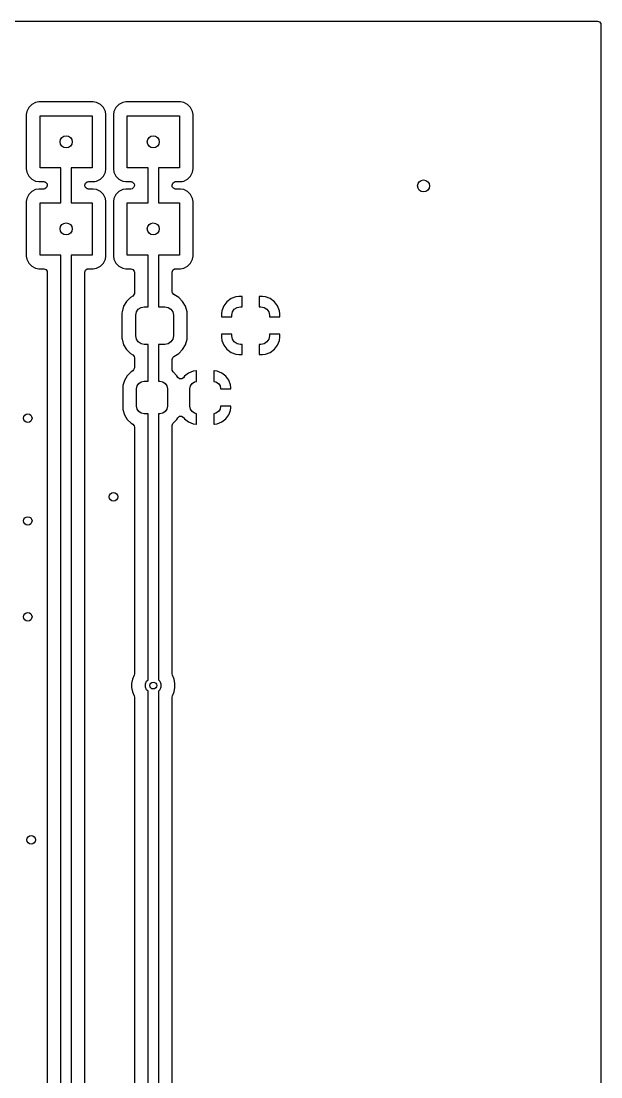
# Model space of a CAD drawing. Header units: inches. Extents: x -0.19 to 1.4, y -0.19 to 2.17.
# Drawn here: x 0.738 to 1.404, y 0.954 to 2.167 of the extents above; entities that cross this region are included whole.
import ezdxf

# ---------------------------------------------------------------- set-up
doc = ezdxf.new("R2010")
doc.units = ezdxf.units.IN
doc.header["$MEASUREMENT"] = 0
doc.layers.add('BLACK', color=250, linetype='CONTINUOUS')

msp = doc.modelspace()

# ---------------------------------------------------------------- linework, layer by layer
at = {"layer": 'BLACK', "linetype": 'CONTINUOUS'}
for p, q in [((-0.1857, 2.1669), (1.3996, 2.1669)), ((1.3996, 2.1669), (1.4019, 2.1662)), ((1.4019, 2.1662), (1.4033, 2.1642)), ((1.4033, 2.1642), (1.4035, 2.163)), ((1.4035, 2.163), (1.4035, -0.1851)), ((0.7548, 2.0735), (0.7504, 2.0713)), ((0.7585, 2.0741), (0.7548, 2.0735)), ((0.7548, 2.0735), (0.7548, 2.0735)), ((0.821, 2.0741), (0.7585, 2.0741)), ((0.7585, 2.0741), (0.7585, 2.0741)), ((0.8247, 2.0735), (0.821, 2.0741)), ((0.8291, 2.0713), (0.8247, 2.0735)), ((0.8247, 2.0735), (0.8247, 2.0735)), ((0.8548, 2.0735), (0.8504, 2.0713)), ((0.8585, 2.0741), (0.8548, 2.0735)), ((0.8548, 2.0735), (0.8548, 2.0735)), ((0.921, 2.0741), (0.8585, 2.0741)), ((0.8585, 2.0741), (0.8585, 2.0741)), ((0.9247, 2.0735), (0.921, 2.0741)), ((0.9291, 2.0713), (0.9247, 2.0735)), ((0.9247, 2.0735), (0.9247, 2.0735)), ((0.7446, 2.0633), (0.744, 2.0596)), ((0.7468, 2.0677), (0.7446, 2.0633)), ((0.7504, 2.0713), (0.7468, 2.0677)), ((0.8327, 2.0677), (0.8291, 2.0713)), ((0.8349, 2.0633), (0.8327, 2.0677)), ((0.8355, 2.0596), (0.8349, 2.0633)), ((0.8349, 2.0633), (0.8349, 2.0633)), ((0.8349, 2.0633), (0.8349, 2.0633)), ((0.8446, 2.0633), (0.844, 2.0596)), ((0.8468, 2.0677), (0.8446, 2.0633)), ((0.8504, 2.0713), (0.8468, 2.0677)), ((0.9327, 2.0677), (0.9291, 2.0713)), ((0.9349, 2.0633), (0.9327, 2.0677)), ((0.9355, 2.0596), (0.9349, 2.0633)), ((0.9349, 2.0633), (0.9349, 2.0633)), ((0.9349, 2.0633), (0.9349, 2.0633)), ((0.744, 2.0596), (0.744, 1.9971)), ((0.7598, 1.9983), (0.7598, 2.0583)), ((0.7598, 2.0583), (0.8198, 2.0583)), ((0.8198, 2.0583), (0.8198, 1.9983)), ((0.8355, 1.9971), (0.8355, 2.0596)), ((0.8355, 2.0596), (0.8355, 2.0596)), ((0.8355, 2.0596), (0.8355, 2.0596)), ((0.8355, 2.0596), (0.8355, 2.0596)), ((0.844, 2.0596), (0.844, 1.9971)), ((0.8598, 1.9983), (0.8598, 2.0583)), ((0.8598, 2.0583), (0.9198, 2.0583)), ((0.9198, 2.0583), (0.9198, 1.9983)), ((0.9355, 1.9971), (0.9355, 2.0596)), ((0.9355, 2.0596), (0.9355, 2.0596)), ((0.9355, 2.0596), (0.9355, 2.0596)), ((0.9355, 2.0596), (0.9355, 2.0596)), ((0.744, 1.9971), (0.744, 1.9971)), ((0.744, 1.9971), (0.7446, 1.9934)), ((0.7446, 1.9934), (0.7446, 1.9934)), ((0.7446, 1.9934), (0.7468, 1.989)), ((0.7468, 1.989), (0.7504, 1.9854)), ((0.7839, 1.9983), (0.7598, 1.9983)), ((0.7839, 1.9583), (0.7839, 1.9983)), ((0.8198, 1.9983), (0.7957, 1.9983)), ((0.7957, 1.9983), (0.7957, 1.9583)), ((0.8291, 1.9854), (0.8327, 1.989)), ((0.8327, 1.989), (0.8349, 1.9934)), ((0.8349, 1.9934), (0.8355, 1.9971)), ((0.844, 1.9971), (0.844, 1.9971)), ((0.844, 1.9971), (0.8446, 1.9934)), ((0.8446, 1.9934), (0.8446, 1.9934)), ((0.8446, 1.9934), (0.8468, 1.989)), ((0.8468, 1.989), (0.8504, 1.9854)), ((0.8839, 1.9983), (0.8598, 1.9983)), ((0.8839, 1.9583), (0.8839, 1.9983)), ((0.9198, 1.9983), (0.8957, 1.9983)), ((0.8957, 1.9983), (0.8957, 1.9583)), ((0.9291, 1.9854), (0.9327, 1.989)), ((0.9327, 1.989), (0.9349, 1.9934)), ((0.9349, 1.9934), (0.9355, 1.9971)), ((0.7504, 1.9854), (0.7548, 1.9832)), ((0.7548, 1.9832), (0.7585, 1.9826)), ((0.7585, 1.9826), (0.7642, 1.9826)), ((0.7642, 1.9826), (0.7648, 1.9824)), ((0.7648, 1.9824), (0.7654, 1.9824)), ((0.7654, 1.9824), (0.7659, 1.982)), ((0.7659, 1.982), (0.7665, 1.9818)), ((0.7665, 1.9818), (0.7668, 1.9813)), ((0.7668, 1.9813), (0.7673, 1.981)), ((0.7673, 1.981), (0.7675, 1.9804)), ((0.7681, 1.978), (0.7673, 1.9757)), ((0.7675, 1.9804), (0.7679, 1.9799)), ((0.7679, 1.9799), (0.7681, 1.9787)), ((0.7681, 1.9787), (0.7681, 1.978)), ((0.8114, 1.9787), (0.8122, 1.981)), ((0.8114, 1.978), (0.8114, 1.9787)), ((0.8116, 1.9768), (0.8114, 1.978)), ((0.812, 1.9763), (0.8116, 1.9768)), ((0.8122, 1.9757), (0.812, 1.9763)), ((0.8122, 1.981), (0.8141, 1.9824)), ((0.8141, 1.9824), (0.8153, 1.9826)), ((0.8153, 1.9826), (0.821, 1.9826)), ((0.821, 1.9826), (0.8229, 1.9829)), ((0.821, 1.9826), (0.821, 1.9826)), ((0.8229, 1.9829), (0.8247, 1.9832)), ((0.8247, 1.9832), (0.8291, 1.9854)), ((0.8247, 1.9832), (0.8247, 1.9832)), ((0.8247, 1.9832), (0.8247, 1.9832)), ((0.8504, 1.9854), (0.8548, 1.9832)), ((0.8548, 1.9832), (0.8585, 1.9826)), ((0.8585, 1.9826), (0.8642, 1.9826)), ((0.8642, 1.9826), (0.8648, 1.9824)), ((0.8648, 1.9824), (0.8654, 1.9824)), ((0.8654, 1.9824), (0.8659, 1.982)), ((0.8659, 1.982), (0.8665, 1.9818)), ((0.8665, 1.9818), (0.8668, 1.9813)), ((0.8668, 1.9813), (0.8673, 1.981)), ((0.8673, 1.981), (0.8675, 1.9804)), ((0.8681, 1.978), (0.8673, 1.9757)), ((0.8675, 1.9804), (0.8679, 1.9799)), ((0.8679, 1.9799), (0.8681, 1.9787)), ((0.8681, 1.9787), (0.8681, 1.978)), ((0.9114, 1.9787), (0.9122, 1.981)), ((0.9114, 1.978), (0.9114, 1.9787)), ((0.9116, 1.9768), (0.9114, 1.978)), ((0.912, 1.9763), (0.9116, 1.9768)), ((0.9122, 1.9757), (0.912, 1.9763)), ((0.9122, 1.981), (0.9141, 1.9824)), ((0.9141, 1.9824), (0.9153, 1.9826)), ((0.9153, 1.9826), (0.921, 1.9826)), ((0.921, 1.9826), (0.9229, 1.9829)), ((0.921, 1.9826), (0.921, 1.9826)), ((0.9229, 1.9829), (0.9247, 1.9832)), ((0.9247, 1.9832), (0.9291, 1.9854)), ((0.9247, 1.9832), (0.9247, 1.9832)), ((0.9247, 1.9832), (0.9247, 1.9832)), ((0.7468, 1.9677), (0.7446, 1.9633)), ((0.7504, 1.9713), (0.7468, 1.9677)), ((0.7548, 1.9735), (0.7504, 1.9713)), ((0.7585, 1.9741), (0.7548, 1.9735)), ((0.7548, 1.9735), (0.7548, 1.9735)), ((0.7642, 1.9741), (0.7585, 1.9741)), ((0.7585, 1.9741), (0.7585, 1.9741)), ((0.7654, 1.9743), (0.7642, 1.9741)), ((0.7673, 1.9757), (0.7654, 1.9743)), ((0.8127, 1.9754), (0.8122, 1.9757)), ((0.813, 1.9749), (0.8127, 1.9754)), ((0.8136, 1.9747), (0.813, 1.9749)), ((0.8141, 1.9743), (0.8136, 1.9747)), ((0.8147, 1.9743), (0.8141, 1.9743)), ((0.8153, 1.9741), (0.8147, 1.9743)), ((0.821, 1.9741), (0.8153, 1.9741)), ((0.8247, 1.9735), (0.821, 1.9741)), ((0.821, 1.9741), (0.821, 1.9741)), ((0.8291, 1.9713), (0.8247, 1.9735)), ((0.8247, 1.9735), (0.8247, 1.9735)), ((0.8327, 1.9677), (0.8291, 1.9713)), ((0.8349, 1.9633), (0.8327, 1.9677)), ((0.8468, 1.9677), (0.8446, 1.9633)), ((0.8504, 1.9713), (0.8468, 1.9677)), ((0.8548, 1.9735), (0.8504, 1.9713)), ((0.8585, 1.9741), (0.8548, 1.9735)), ((0.8548, 1.9735), (0.8548, 1.9735)), ((0.8642, 1.9741), (0.8585, 1.9741)), ((0.8585, 1.9741), (0.8585, 1.9741)), ((0.8654, 1.9743), (0.8642, 1.9741)), ((0.8673, 1.9757), (0.8654, 1.9743)), ((0.9127, 1.9754), (0.9122, 1.9757)), ((0.913, 1.9749), (0.9127, 1.9754)), ((0.9136, 1.9747), (0.913, 1.9749)), ((0.9141, 1.9743), (0.9136, 1.9747)), ((0.9147, 1.9743), (0.9141, 1.9743)), ((0.9153, 1.9741), (0.9147, 1.9743)), ((0.921, 1.9741), (0.9153, 1.9741)), ((0.9247, 1.9735), (0.921, 1.9741)), ((0.921, 1.9741), (0.921, 1.9741)), ((0.9291, 1.9713), (0.9247, 1.9735)), ((0.9247, 1.9735), (0.9247, 1.9735)), ((0.9327, 1.9677), (0.9291, 1.9713)), ((0.9349, 1.9633), (0.9327, 1.9677)), ((0.7446, 1.9633), (0.744, 1.9596)), ((0.744, 1.9596), (0.744, 1.8971)), ((0.7598, 1.8983), (0.7598, 1.9583)), ((0.7598, 1.9583), (0.7839, 1.9583)), ((0.7957, 1.9583), (0.8198, 1.9583)), ((0.8198, 1.9583), (0.8198, 1.8983)), ((0.8355, 1.9596), (0.8349, 1.9633)), ((0.8349, 1.9633), (0.8349, 1.9633)), ((0.8349, 1.9633), (0.8349, 1.9633)), ((0.8355, 1.8971), (0.8355, 1.9596)), ((0.8355, 1.9596), (0.8355, 1.9596)), ((0.8355, 1.9596), (0.8355, 1.9596)), ((0.8355, 1.9596), (0.8355, 1.9596)), ((0.8446, 1.9633), (0.844, 1.9596)), ((0.844, 1.9596), (0.844, 1.8971)), ((0.8598, 1.8983), (0.8598, 1.9583)), ((0.8598, 1.9583), (0.8839, 1.9583)), ((0.8957, 1.9583), (0.9198, 1.9583)), ((0.9198, 1.9583), (0.9198, 1.8983)), ((0.9355, 1.9596), (0.9349, 1.9633)), ((0.9349, 1.9633), (0.9349, 1.9633)), ((0.9349, 1.9633), (0.9349, 1.9633)), ((0.9355, 1.8971), (0.9355, 1.9596)), ((0.9355, 1.9596), (0.9355, 1.9596)), ((0.9355, 1.9596), (0.9355, 1.9596)), ((0.9355, 1.9596), (0.9355, 1.9596)), ((0.744, 1.8971), (0.744, 1.8971)), ((0.744, 1.8971), (0.7446, 1.8934)), ((0.7446, 1.8934), (0.7446, 1.8934)), ((0.7446, 1.8934), (0.7468, 1.889)), ((0.7839, 1.8983), (0.7598, 1.8983)), ((0.7839, 0.578), (0.7839, 1.8983)), ((0.8198, 1.8983), (0.7957, 1.8983)), ((0.7957, 1.8983), (0.7957, 0.5756)), ((0.8327, 1.889), (0.8349, 1.8934)), ((0.8349, 1.8934), (0.8355, 1.8971)), ((0.844, 1.8971), (0.844, 1.8971)), ((0.844, 1.8971), (0.8446, 1.8934)), ((0.8446, 1.8934), (0.8446, 1.8934)), ((0.8446, 1.8934), (0.8468, 1.889)), ((0.8839, 1.8983), (0.8598, 1.8983)), ((0.8839, 1.839), (0.8839, 1.8983)), ((0.9198, 1.8983), (0.8957, 1.8983)), ((0.8957, 1.8983), (0.8957, 1.839)), ((0.9327, 1.889), (0.9349, 1.8934)), ((0.9349, 1.8934), (0.9355, 1.8971)), ((0.7468, 1.889), (0.7504, 1.8854)), ((0.7504, 1.8854), (0.7548, 1.8832)), ((0.7548, 1.8832), (0.7585, 1.8826)), ((0.7585, 1.8826), (0.7642, 1.8826)), ((0.7642, 1.8826), (0.7665, 1.8818)), ((0.7665, 1.8818), (0.7679, 1.8799)), ((0.7679, 1.8799), (0.7681, 1.8787)), ((0.8114, 1.8787), (0.8122, 1.881)), ((0.8122, 1.881), (0.8141, 1.8824)), ((0.8141, 1.8824), (0.8153, 1.8826)), ((0.8153, 1.8826), (0.821, 1.8826)), ((0.821, 1.8826), (0.8229, 1.8829)), ((0.821, 1.8826), (0.821, 1.8826)), ((0.8229, 1.8829), (0.8247, 1.8832)), ((0.8247, 1.8832), (0.8291, 1.8854)), ((0.8247, 1.8832), (0.8247, 1.8832)), ((0.8247, 1.8832), (0.8247, 1.8832)), ((0.8291, 1.8854), (0.8327, 1.889)), ((0.8468, 1.889), (0.8504, 1.8854)), ((0.8504, 1.8854), (0.8548, 1.8832)), ((0.8548, 1.8832), (0.8585, 1.8826)), ((0.8585, 1.8826), (0.8642, 1.8826)), ((0.8642, 1.8826), (0.8665, 1.8818)), ((0.8665, 1.8818), (0.8679, 1.8799)), ((0.8679, 1.8799), (0.8681, 1.8787)), ((0.9114, 1.8787), (0.9122, 1.881)), ((0.9122, 1.881), (0.9141, 1.8824)), ((0.9141, 1.8824), (0.9153, 1.8826)), ((0.9153, 1.8826), (0.921, 1.8826)), ((0.921, 1.8826), (0.9229, 1.8829)), ((0.921, 1.8826), (0.921, 1.8826)), ((0.9229, 1.8829), (0.9247, 1.8832)), ((0.9247, 1.8832), (0.9291, 1.8854)), ((0.9247, 1.8832), (0.9247, 1.8832)), ((0.9247, 1.8832), (0.9247, 1.8832)), ((0.9291, 1.8854), (0.9327, 1.889)), ((0.7681, 1.8787), (0.7681, 0.5862)), ((0.8114, 0.5784), (0.8114, 1.8787)), ((0.8681, 1.8787), (0.8681, 1.8543)), ((0.9114, 1.8562), (0.9114, 1.8787)), ((0.9118, 1.8547), (0.9114, 1.8562)), ((0.8591, 1.845), (0.8558, 1.8394)), ((0.8637, 1.8495), (0.8591, 1.845)), ((0.8662, 1.851), (0.8637, 1.8495)), ((0.8673, 1.8521), (0.8662, 1.851)), ((0.8681, 1.8543), (0.8673, 1.8521)), ((0.9134, 1.8529), (0.9118, 1.8547)), ((0.919, 1.8495), (0.9134, 1.8529)), ((0.9235, 1.845), (0.919, 1.8495)), ((0.919, 1.8495), (0.919, 1.8495)), ((0.919, 1.8495), (0.919, 1.8495)), ((0.9268, 1.8394), (0.9235, 1.845)), ((0.9743, 1.8446), (0.9707, 1.8398)), ((0.9791, 1.8482), (0.9743, 1.8446)), ((0.9846, 1.8504), (0.9791, 1.8482)), ((0.9881, 1.8508), (0.9846, 1.8504)), ((0.9917, 1.8508), (0.9881, 1.8508)), ((0.9917, 1.839), (0.9917, 1.8508)), ((0.9917, 1.8508), (0.9917, 1.8508)), ((1.0151, 1.8508), (1.0114, 1.8508)), ((1.0114, 1.8508), (1.0114, 1.8508)), ((1.0114, 1.8508), (1.0114, 1.839)), ((1.0186, 1.8504), (1.0151, 1.8508)), ((1.0241, 1.8482), (1.0186, 1.8504)), ((1.0288, 1.8446), (1.0241, 1.8482)), ((1.0324, 1.8398), (1.0288, 1.8446)), ((0.854, 1.8332), (0.8539, 1.8317)), ((0.8539, 1.8317), (0.8539, 1.8029)), ((0.8558, 1.8394), (0.854, 1.8332)), ((0.854, 1.8332), (0.854, 1.8332)), ((0.8697, 1.8291), (0.8704, 1.8329)), ((0.8704, 1.8329), (0.8726, 1.8361)), ((0.8726, 1.8361), (0.8758, 1.8382)), ((0.8758, 1.8382), (0.8795, 1.839)), ((0.8795, 1.839), (0.8839, 1.839)), ((0.8957, 1.839), (0.9031, 1.839)), ((0.9031, 1.839), (0.9069, 1.8382)), ((0.9069, 1.8382), (0.9101, 1.8361)), ((0.9101, 1.8361), (0.9122, 1.8329)), ((0.9122, 1.8329), (0.913, 1.8291)), ((0.9286, 1.8332), (0.9268, 1.8394)), ((0.9288, 1.8317), (0.9286, 1.8332)), ((0.9288, 1.8308), (0.9288, 1.8317)), ((0.9288, 1.8075), (0.9288, 1.8308)), ((0.9685, 1.8343), (0.9681, 1.8308)), ((0.9681, 1.8308), (0.9681, 1.8272)), ((0.9707, 1.8398), (0.9685, 1.8343)), ((0.9799, 1.8291), (0.9807, 1.8329)), ((0.9807, 1.8329), (0.9828, 1.8361)), ((0.9828, 1.8361), (0.986, 1.8382)), ((0.986, 1.8382), (0.9898, 1.839)), ((0.9898, 1.839), (0.9917, 1.839)), ((1.0114, 1.839), (1.0134, 1.839)), ((1.0134, 1.839), (1.0172, 1.8382)), ((1.0172, 1.8382), (1.0203, 1.8361)), ((1.0203, 1.8361), (1.0225, 1.8329)), ((1.0225, 1.8329), (1.0232, 1.8291)), ((1.0346, 1.8343), (1.0324, 1.8398)), ((1.035, 1.8308), (1.0346, 1.8343)), ((1.035, 1.8272), (1.035, 1.8308)), ((1.035, 1.8308), (1.035, 1.8308)), ((0.8697, 1.8055), (0.8697, 1.8291)), ((0.913, 1.8291), (0.913, 1.8055)), ((0.9681, 1.8272), (0.9681, 1.8272)), ((0.9681, 1.8272), (0.9799, 1.8272)), ((0.9799, 1.8272), (0.9799, 1.8291)), ((1.0232, 1.8291), (1.0232, 1.8272)), ((1.0232, 1.8272), (1.035, 1.8272)), ((1.035, 1.8272), (1.035, 1.8272)), ((0.9288, 1.8029), (0.9288, 1.8075)), ((0.9799, 1.8075), (0.9681, 1.8075)), ((0.9681, 1.8075), (0.9681, 1.8075)), ((0.9681, 1.8075), (0.9681, 1.8038)), ((0.9799, 1.8055), (0.9799, 1.8075)), ((1.035, 1.8075), (1.0232, 1.8075)), ((1.0232, 1.8075), (1.0232, 1.8055)), ((1.035, 1.8038), (1.035, 1.8075)), ((1.035, 1.8075), (1.035, 1.8075)), ((0.8539, 1.8029), (0.854, 1.8015)), ((0.854, 1.8015), (0.854, 1.8015)), ((0.854, 1.8015), (0.854, 1.8015)), ((0.854, 1.8015), (0.8558, 1.7953)), ((0.8558, 1.7953), (0.8591, 1.7897)), ((0.8704, 1.8017), (0.8697, 1.8055)), ((0.8726, 1.7986), (0.8704, 1.8017)), ((0.8758, 1.7964), (0.8726, 1.7986)), ((0.8795, 1.7957), (0.8758, 1.7964)), ((0.8839, 1.7957), (0.8795, 1.7957)), ((0.8839, 1.7533), (0.8839, 1.7957)), ((0.9031, 1.7957), (0.8957, 1.7957)), ((0.8957, 1.7957), (0.8957, 1.7533)), ((0.9069, 1.7964), (0.9031, 1.7957)), ((0.9101, 1.7986), (0.9069, 1.7964)), ((0.9122, 1.8017), (0.9101, 1.7986)), ((0.913, 1.8055), (0.9122, 1.8017)), ((0.9235, 1.7897), (0.9268, 1.7953)), ((0.9268, 1.7953), (0.9286, 1.8015)), ((0.9286, 1.8015), (0.9288, 1.8029)), ((0.9681, 1.8038), (0.9685, 1.8003)), ((0.9685, 1.8003), (0.9707, 1.7948)), ((0.9707, 1.7948), (0.9743, 1.7901)), ((0.9807, 1.8017), (0.9799, 1.8055)), ((0.9828, 1.7986), (0.9807, 1.8017)), ((0.986, 1.7964), (0.9828, 1.7986)), ((0.9898, 1.7957), (0.986, 1.7964)), ((0.9917, 1.7957), (0.9898, 1.7957)), ((0.9917, 1.7839), (0.9917, 1.7957)), ((1.0134, 1.7957), (1.0114, 1.7957)), ((1.0114, 1.7957), (1.0114, 1.7839)), ((1.0172, 1.7964), (1.0134, 1.7957)), ((1.0203, 1.7986), (1.0172, 1.7964)), ((1.0225, 1.8017), (1.0203, 1.7986)), ((1.0232, 1.8055), (1.0225, 1.8017)), ((1.0288, 1.7901), (1.0324, 1.7948)), ((1.0324, 1.7948), (1.0346, 1.8003)), ((1.0346, 1.8003), (1.035, 1.8038)), ((1.035, 1.8038), (1.035, 1.8038)), ((0.8591, 1.7897), (0.8637, 1.7851)), ((0.8637, 1.7851), (0.8662, 1.7837)), ((0.8662, 1.7837), (0.8678, 1.7818)), ((0.9134, 1.7818), (0.919, 1.7851)), ((0.919, 1.7851), (0.9235, 1.7897)), ((0.9743, 1.7901), (0.9791, 1.7865)), ((0.9791, 1.7865), (0.9846, 1.7843)), ((0.9846, 1.7843), (0.9881, 1.7839)), ((0.9881, 1.7839), (0.9881, 1.7839)), ((0.9881, 1.7839), (0.9917, 1.7839)), ((0.9917, 1.7839), (0.9917, 1.7839)), ((1.0114, 1.7839), (1.0114, 1.7839)), ((1.0114, 1.7839), (1.0151, 1.7839)), ((1.0151, 1.7839), (1.0186, 1.7843)), ((1.0151, 1.7839), (1.0151, 1.7839)), ((1.0186, 1.7843), (1.0241, 1.7865)), ((1.0241, 1.7865), (1.0288, 1.7901)), ((0.8678, 1.7818), (0.8681, 1.7803)), ((0.8681, 1.7803), (0.8681, 1.7686)), ((0.9114, 1.7784), (0.9122, 1.7807)), ((0.9114, 1.7667), (0.9114, 1.7784)), ((0.9122, 1.7807), (0.9134, 1.7818)), ((0.9134, 1.7818), (0.9134, 1.7818)), ((0.9134, 1.7818), (0.9134, 1.7818)), ((0.8599, 1.7597), (0.8567, 1.7543)), ((0.8643, 1.7641), (0.8599, 1.7597)), ((0.8662, 1.7652), (0.8643, 1.7641)), ((0.8673, 1.7663), (0.8662, 1.7652)), ((0.8681, 1.7686), (0.8673, 1.7663)), ((0.9115, 1.7661), (0.9114, 1.7667)), ((0.9126, 1.764), (0.9115, 1.7661)), ((0.9169, 1.7597), (0.9126, 1.764)), ((0.918, 1.7578), (0.9169, 1.7597)), ((0.9258, 1.7592), (0.9244, 1.7574)), ((0.9303, 1.7627), (0.9258, 1.7592)), ((0.9258, 1.7592), (0.9258, 1.7592)), ((0.9356, 1.7648), (0.9303, 1.7627)), ((0.9389, 1.7652), (0.9356, 1.7648)), ((0.9396, 1.7652), (0.9389, 1.7652)), ((0.9396, 1.7532), (0.9396, 1.7652)), ((0.9396, 1.7652), (0.9396, 1.7652)), ((0.9599, 1.7652), (0.9593, 1.7652)), ((0.9593, 1.7652), (0.9593, 1.7652)), ((0.9593, 1.7652), (0.9593, 1.7532)), ((0.9632, 1.7648), (0.9599, 1.7652)), ((0.9685, 1.7627), (0.9632, 1.7648)), ((0.973, 1.7592), (0.9685, 1.7627)), ((0.9765, 1.7547), (0.973, 1.7592)), ((0.973, 1.7592), (0.973, 1.7592)), ((0.855, 1.7484), (0.8549, 1.747)), ((0.8549, 1.747), (0.8549, 1.7223)), ((0.8567, 1.7543), (0.855, 1.7484)), ((0.8567, 1.7543), (0.8567, 1.7543)), ((0.8707, 1.7445), (0.8713, 1.7479)), ((0.8713, 1.7479), (0.8733, 1.7508)), ((0.8733, 1.7508), (0.8761, 1.7527)), ((0.8761, 1.7527), (0.8795, 1.7533)), ((0.8795, 1.7533), (0.8839, 1.7533)), ((0.8957, 1.7533), (0.8972, 1.7533)), ((0.8972, 1.7533), (0.9006, 1.7527)), ((0.9006, 1.7527), (0.9035, 1.7508)), ((0.9035, 1.7508), (0.9054, 1.7479)), ((0.9054, 1.7479), (0.9061, 1.7445)), ((0.9181, 1.7576), (0.918, 1.7578)), ((0.92, 1.7561), (0.9181, 1.7576)), ((0.9225, 1.7561), (0.92, 1.7561)), ((0.9244, 1.7574), (0.9225, 1.7561)), ((0.9317, 1.7445), (0.9324, 1.7479)), ((0.9324, 1.7479), (0.9343, 1.7508)), ((0.9343, 1.7508), (0.9372, 1.7527)), ((0.9372, 1.7527), (0.9396, 1.7532)), ((0.9593, 1.7532), (0.9617, 1.7527)), ((0.9617, 1.7527), (0.9645, 1.7508)), ((0.9645, 1.7508), (0.9665, 1.7479)), ((0.9665, 1.7479), (0.9671, 1.7445)), ((0.9785, 1.7494), (0.9765, 1.7547)), ((0.9789, 1.7461), (0.9785, 1.7494)), ((0.9789, 1.7445), (0.9789, 1.7461)), ((0.9789, 1.7461), (0.9789, 1.7461)), ((0.8707, 1.7248), (0.8707, 1.7445)), ((0.9061, 1.7445), (0.9061, 1.7248)), ((0.9317, 1.7248), (0.9317, 1.7445)), ((0.9671, 1.7445), (0.9789, 1.7445)), ((0.9789, 1.7445), (0.9789, 1.7445)), ((0.8549, 1.7223), (0.855, 1.7209)), ((0.8713, 1.7214), (0.8707, 1.7248)), ((0.9061, 1.7248), (0.9054, 1.7214)), ((0.9324, 1.7214), (0.9317, 1.7248)), ((0.9671, 1.7248), (0.9665, 1.7214)), ((0.9789, 1.7248), (0.9671, 1.7248)), ((0.9785, 1.7199), (0.9789, 1.7232)), ((0.9789, 1.7232), (0.9789, 1.7248)), ((0.9789, 1.7248), (0.9789, 1.7248)), ((0.9789, 1.7232), (0.9789, 1.7232)), ((0.855, 1.7209), (0.855, 1.7209)), ((0.855, 1.7209), (0.8567, 1.7149)), ((0.8567, 1.7149), (0.8599, 1.7096)), ((0.8599, 1.7096), (0.8599, 1.7096)), ((0.8599, 1.7096), (0.8599, 1.7096)), ((0.8599, 1.7096), (0.8643, 1.7052)), ((0.8733, 1.7185), (0.8713, 1.7214)), ((0.8761, 1.7166), (0.8733, 1.7185)), ((0.8795, 1.7159), (0.8761, 1.7166)), ((0.8839, 1.7159), (0.8795, 1.7159)), ((0.8839, 1.4106), (0.8839, 1.7159)), ((0.8972, 1.7159), (0.8957, 1.7159)), ((0.8957, 1.7159), (0.8957, 1.4106)), ((0.9006, 1.7166), (0.8972, 1.7159)), ((0.9035, 1.7185), (0.9006, 1.7166)), ((0.9054, 1.7214), (0.9035, 1.7185)), ((0.9126, 1.7053), (0.9169, 1.7096)), ((0.9169, 1.7096), (0.918, 1.7115)), ((0.918, 1.7115), (0.9198, 1.7131)), ((0.9198, 1.7131), (0.9222, 1.7133)), ((0.9222, 1.7133), (0.9243, 1.7121)), ((0.9243, 1.7121), (0.9244, 1.7118)), ((0.9244, 1.7118), (0.9258, 1.7101)), ((0.9258, 1.7101), (0.9258, 1.7101)), ((0.9258, 1.7101), (0.9303, 1.7066)), ((0.9343, 1.7185), (0.9324, 1.7214)), ((0.9372, 1.7166), (0.9343, 1.7185)), ((0.9396, 1.7161), (0.9372, 1.7166)), ((0.9396, 1.7041), (0.9396, 1.7161)), ((0.9617, 1.7166), (0.9593, 1.7161)), ((0.9593, 1.7161), (0.9593, 1.7041)), ((0.9645, 1.7185), (0.9617, 1.7166)), ((0.9665, 1.7214), (0.9645, 1.7185)), ((0.9685, 1.7066), (0.973, 1.7101)), ((0.973, 1.7101), (0.9765, 1.7146)), ((0.973, 1.7101), (0.973, 1.7101)), ((0.9765, 1.7146), (0.9785, 1.7199)), ((0.8643, 1.7052), (0.8662, 1.7041)), ((0.8662, 1.7041), (0.8678, 1.7023)), ((0.8678, 1.7023), (0.8681, 1.7007)), ((0.8681, 1.7007), (0.8681, 1.4173)), ((0.9114, 1.7026), (0.9122, 1.7048)), ((0.9114, 1.4173), (0.9114, 1.7026)), ((0.9122, 1.7048), (0.9126, 1.7053)), ((0.9303, 1.7066), (0.9356, 1.7045)), ((0.9356, 1.7045), (0.9389, 1.7041)), ((0.9389, 1.7041), (0.9389, 1.7041)), ((0.9389, 1.7041), (0.9396, 1.7041)), ((0.9396, 1.7041), (0.9396, 1.7041)), ((0.9593, 1.7041), (0.9593, 1.7041)), ((0.9593, 1.7041), (0.9599, 1.7041)), ((0.9599, 1.7041), (0.9632, 1.7045)), ((0.9599, 1.7041), (0.9599, 1.7041)), ((0.9632, 1.7045), (0.9685, 1.7066)), ((0.8659, 1.4112), (0.8649, 1.4064)), ((0.8678, 1.4158), (0.8659, 1.4112)), ((0.8681, 1.4173), (0.8678, 1.4158)), ((0.8809, 1.4057), (0.8822, 1.409)), ((0.8822, 1.409), (0.8839, 1.4106)), ((0.8957, 1.4106), (0.8973, 1.409)), ((0.8973, 1.409), (0.8986, 1.4057)), ((0.9117, 1.4158), (0.9114, 1.4173)), ((0.9118, 1.4157), (0.9117, 1.4158)), ((0.9136, 1.4112), (0.9118, 1.4157)), ((0.9118, 1.4157), (0.9118, 1.4157)), ((0.9146, 1.4064), (0.9136, 1.4112)), ((0.8649, 1.4064), (0.8649, 1.4015)), ((0.8649, 1.4015), (0.8659, 1.3967)), ((0.8659, 1.3967), (0.8659, 1.3967)), ((0.8659, 1.3967), (0.8677, 1.3922)), ((0.8809, 1.4022), (0.8809, 1.4057)), ((0.8822, 1.3989), (0.8809, 1.4022)), ((0.8839, 1.3973), (0.8822, 1.3989)), ((0.8839, 0.5859), (0.8839, 1.3973)), ((0.8973, 1.3989), (0.8957, 1.3973)), ((0.8957, 1.3973), (0.8957, 0.5835)), ((0.8986, 1.4022), (0.8973, 1.3989)), ((0.8986, 1.4057), (0.8986, 1.4022)), ((0.9118, 1.3922), (0.9136, 1.3967)), ((0.9136, 1.3967), (0.9146, 1.4015)), ((0.9146, 1.4015), (0.9146, 1.4064)), ((0.8677, 1.3922), (0.8678, 1.3921)), ((0.8678, 1.3921), (0.8681, 1.3906)), ((0.8681, 1.3906), (0.8681, 0.5941)), ((0.9114, 1.3906), (0.9117, 1.3921)), ((0.9114, 0.5806), (0.9114, 1.3906)), ((0.9117, 1.3921), (0.9118, 1.3922))]:
    msp.add_line(p, q, dxfattribs=at)
at = {"layer": 'BLACK'}
for centre, radius in [((0.7898, 2.0283), 0.00689), ((0.8898, 2.0283), 0.00689), ((1.2, 1.9776), 0.00689), ((0.7898, 1.9283), 0.00689), ((0.8898, 1.9283), 0.00689), ((0.7457, 1.711), 0.00492), ((0.8441, 1.6205), 0.00492), ((0.7457, 1.5929), 0.00492), ((0.7457, 1.4827), 0.00492), ((0.8898, 1.4039), 0.00394), ((0.7496, 1.2268), 0.00492)]:
    msp.add_circle(centre, radius, dxfattribs=at)
at = {"layer": 'WHITE'}
for centre, radius in [((0.7898, 2.0283), 0.00689), ((0.8898, 2.0283), 0.00689), ((1.2, 1.9776), 0.00689), ((0.7898, 1.9283), 0.00689), ((0.8898, 1.9283), 0.00689), ((0.7457, 1.711), 0.00492), ((0.8441, 1.6205), 0.00492), ((0.7457, 1.5929), 0.00492), ((0.7457, 1.4827), 0.00492), ((0.8898, 1.4039), 0.00394), ((0.7496, 1.2268), 0.00492)]:
    msp.add_circle(centre, radius, dxfattribs=at)

doc.saveas('drawing.dxf')
